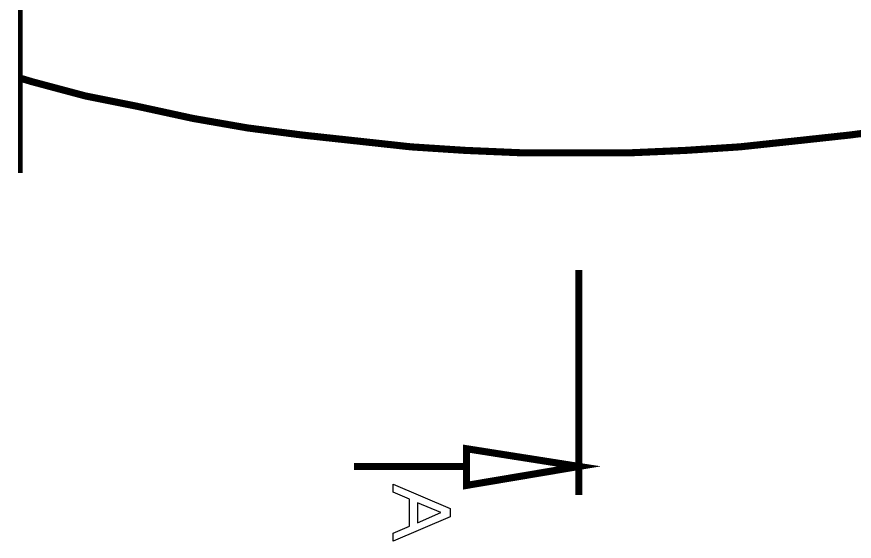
# Model space of a CAD drawing. Extents: x 0.1 to 11.6, y 0.3 to 16.2.
# Drawn here: x 3.453 to 4.633, y 8.63 to 9.368 of the extents above; entities that cross this region are included whole.
import ezdxf

# ---------------------------------------------------------------- set-up
doc = ezdxf.new("R2010")
doc.units = 0
doc.header["$MEASUREMENT"] = 0

msp = doc.modelspace()

# ---------------------------------------------------------------- linework, layer by layer
at = {"color": 0}
for points, const_width in [([(3.45833, 9.14833), (3.45833, 12.0917)], 0.006667), ([(3.45833, 9.28168), (3.47499, 9.27669), (3.55003, 9.25667), (3.625, 9.24164), (3.70167, 9.22499), (3.77832, 9.21164), (3.85499, 9.20167), (3.93164, 9.19336), (4.00836, 9.185), (4.08501, 9.18001), (4.16336, 9.17665), (4.24164, 9.17665), (4.31836, 9.17665), (4.39501, 9.18001), (4.47168, 9.185), (4.55003, 9.19336), (4.62668, 9.20167), (4.70335, 9.21164)], 0.01), ([(4.24501, 9.01167), (4.24501, 8.69499)], 0.01), ([(3.92833, 8.73503), (4.08664, 8.73503)], 0.01)]:
    msp.add_lwpolyline(points, dxfattribs=dict(at, const_width=const_width))
at = {"color": 0, "const_width": 0.01}
msp.add_lwpolyline([(4.24501, 8.73503), (4.08664, 8.70833), (4.08664, 8.75999), (4.24501, 8.73503)], close=True, dxfattribs=at)
at = {"color": 0}
for points in [[(4.06369, 8.66422), (3.98361, 8.62972), (3.98361, 8.641), (4.0064, 8.65076), (4.0064, 8.68875), (3.9834, 8.69874), (3.9834, 8.71001), (4.06369, 8.67572), (4.06369, 8.66422)], [(4.05067, 8.67008), (4.0179, 8.68375), (4.0179, 8.65576), (4.05067, 8.67008)]]:
    msp.add_lwpolyline(points, close=True, dxfattribs=at)

doc.saveas('drawing.dxf')
